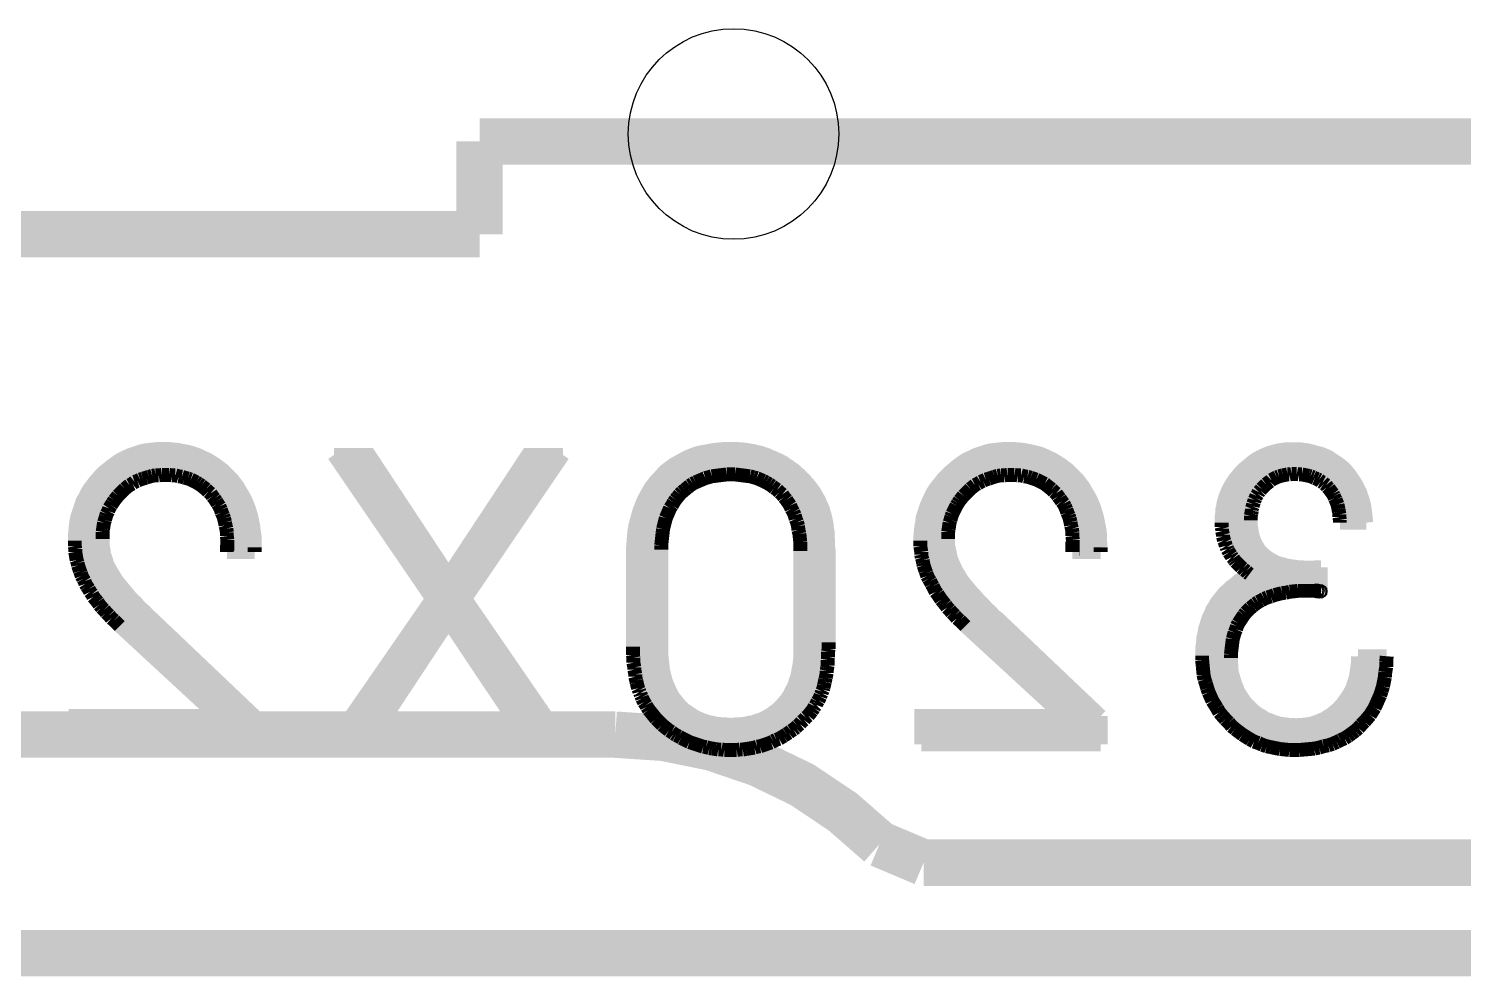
# Model space of a CAD drawing. Extents: x -0.81 to 1.58, y -0.19 to 3.
# Drawn here: x 0.8927 to 1.2022, y -0.085 to 0.1193 of the extents above; entities that cross this region are included whole.
import ezdxf

# ---------------------------------------------------------------- set-up
doc = ezdxf.new("R2010")
doc.units = 0
doc.layers.get('0').update_dxf_attribs({"linetype": 'CONTINUOUS'})
for name, color, linetype in [('MIKROMEDIAFORDSPIC33EP_V100_GM1', 12, 'CONTINUOUS'), ('MIKROMEDIAFORPIC32_V110_GBO', 3, 'CONTINUOUS'), ('MIKROMEDIAFORPIC32_V110_GBS', 5, 'CONTINUOUS'), ('MIKROMEDIAFORPIC32_V110_GKO', 9, 'CONTINUOUS'), ('MIKROMEDIAFORPIC32_V110_GTO', 11, 'CONTINUOUS')]:
    doc.layers.add(name, color=color, linetype=linetype)

# ---------------------------------------------------------------- blocks, each defined once
blk = doc.blocks.new('ROUND_177')
blk.add_circle((0, 0), 0.0015)
blk = doc.blocks.new('ROUND_211')
blk.add_circle((0, 0), 0.0227)

msp = doc.modelspace()

# ---------------------------------------------------------------- linework, layer by layer
at = {"layer": 'MIKROMEDIAFORDSPIC33EP_V100_GM1', "const_width": 0.01}
for points in [[(0.99, 0.095), (1.29, 0.095)], [(0.99, 0.075), (0.99, 0.095)], [(-0.22, 0.075), (0.99, 0.075)]]:
    msp.add_lwpolyline(points, dxfattribs=at)
at = {"layer": 'MIKROMEDIAFORPIC32_V110_GBO', "const_width": 0.003}
for points in [[(0.9027, 0.0089), (0.9027, 0.0099), (0.9028, 0.0109), (0.9029, 0.0119), (0.903, 0.0129), (0.9032, 0.0139), (0.9035, 0.0148), (0.9038, 0.0157), (0.9041, 0.0166), (0.9044, 0.0175), (0.9049, 0.0183), (0.9053, 0.0192), (0.9058, 0.02), (0.9064, 0.0208), (0.9069, 0.0215), (0.9076, 0.0223), (0.9082, 0.023), (0.9089, 0.0237), (0.9097, 0.0243), (0.9104, 0.0249), (0.9112, 0.0255), (0.9119, 0.026), (0.9127, 0.0265), (0.9135, 0.0269), (0.9144, 0.0273), (0.9152, 0.0276), (0.9161, 0.0279), (0.917, 0.0282), (0.9179, 0.0284), (0.9188, 0.0285), (0.9198, 0.0286), (0.9207, 0.0287), (0.9217, 0.0287), (0.9228, 0.0287), (0.9238, 0.0286), (0.9249, 0.0285), (0.9259, 0.0283), (0.9269, 0.0281), (0.9278, 0.0279), (0.9287, 0.0276), (0.9297, 0.0272), (0.9305, 0.0268), (0.9314, 0.0264), (0.9322, 0.0259), (0.933, 0.0254), (0.9338, 0.0248), (0.9346, 0.0242), (0.9353, 0.0235), (0.936, 0.0228), (0.9367, 0.0221), (0.9373, 0.0213), (0.9379, 0.0205), (0.9384, 0.0196), (0.9389, 0.0188), (0.9394, 0.0179), (0.9398, 0.017), (0.9402, 0.016), (0.9405, 0.015), (0.9408, 0.014), (0.941, 0.013), (0.9412, 0.012), (0.9413, 0.0109), (0.9415, 0.0098), (0.9415, 0.0086), (0.9415, 0.0075)], [(0.9164, 0.028), (0.9274, 0.028)], [(0.9586, 0.0274), (0.9798, -0.0036)], [(0.9586, 0.0274), (0.9662, 0.0274), (0.9833, 0.0015), (1.0004, 0.0274), (1.008, 0.0274)], [(0.9869, -0.0036), (1.008, 0.0274)], [(1.0231, -0.0139), (1.0231, -0.0133), (1.0231, 0.0058), (1.0231, 0.0071), (1.0232, 0.0084), (1.0233, 0.0097), (1.0234, 0.0109), (1.0236, 0.0121), (1.0239, 0.0132), (1.0242, 0.0143), (1.0245, 0.0154), (1.0249, 0.0164), (1.0253, 0.0174), (1.0258, 0.0184), (1.0263, 0.0193), (1.0268, 0.0202), (1.0274, 0.021), (1.0281, 0.0219), (1.0288, 0.0226), (1.0295, 0.0234), (1.0302, 0.0241), (1.031, 0.0247), (1.0318, 0.0253), (1.0327, 0.0258), (1.0336, 0.0263), (1.0345, 0.0268), (1.0354, 0.0272), (1.0364, 0.0276), (1.0374, 0.0279), (1.0385, 0.0281), (1.0396, 0.0283), (1.0407, 0.0285), (1.0418, 0.0286), (1.043, 0.0287), (1.0442, 0.0287), (1.0449, 0.0287), (1.0455, 0.0287), (1.0462, 0.0286), (1.0468, 0.0286), (1.0475, 0.0285), (1.0481, 0.0284), (1.0487, 0.0283), (1.0493, 0.0282), (1.0499, 0.028), (1.0506, 0.0279), (1.0511, 0.0277), (1.0517, 0.0275), (1.0523, 0.0273), (1.0529, 0.027), (1.0535, 0.0268), (1.054, 0.0265), (1.0546, 0.0263), (1.0551, 0.026), (1.0557, 0.0257), (1.0562, 0.0253), (1.0567, 0.025), (1.0572, 0.0246), (1.0577, 0.0243), (1.0582, 0.0239), (1.0586, 0.0235), (1.0591, 0.0231), (1.0595, 0.0226), (1.06, 0.0222), (1.0604, 0.0217), (1.0608, 0.0213), (1.0612, 0.0208), (1.0616, 0.0203), (1.0618, 0.0199), (1.0621, 0.0196), (1.0623, 0.0193), (1.0625, 0.0189), (1.0627, 0.0186), (1.0629, 0.0182), (1.0631, 0.0179), (1.0633, 0.0175), (1.0634, 0.0172), (1.0636, 0.0168), (1.0638, 0.0164), (1.0639, 0.0161), (1.0641, 0.0157), (1.0642, 0.0153), (1.0643, 0.0149), (1.0644, 0.0146), (1.0645, 0.0142), (1.0646, 0.0138), (1.0647, 0.0133), (1.0648, 0.0128), (1.0649, 0.0124), (1.0649, 0.0118), (1.065, 0.0113), (1.0651, 0.0108), (1.0651, 0.0102), (1.0651, 0.0096), (1.0652, 0.0089), (1.0652, 0.0083), (1.0652, 0.0076), (1.0653, 0.0069), (1.0653, 0.0062), (1.0653, 0.0055)], [(1.038, 0.028), (1.05, 0.028)], [(1.0851, 0.0089), (1.0851, 0.0099), (1.0852, 0.0109), (1.0853, 0.0119), (1.0855, 0.0129), (1.0856, 0.0139), (1.0859, 0.0148), (1.0862, 0.0157), (1.0865, 0.0166), (1.0869, 0.0175), (1.0873, 0.0183), (1.0877, 0.0192), (1.0882, 0.02), (1.0888, 0.0208), (1.0894, 0.0215), (1.09, 0.0223), (1.0907, 0.023), (1.0914, 0.0237), (1.0921, 0.0243), (1.0928, 0.0249), (1.0936, 0.0255), (1.0943, 0.026), (1.0951, 0.0265), (1.096, 0.0269), (1.0968, 0.0273), (1.0976, 0.0276), (1.0985, 0.0279), (1.0994, 0.0282), (1.1003, 0.0284), (1.1012, 0.0285), (1.1022, 0.0286), (1.1031, 0.0287), (1.1041, 0.0287), (1.1052, 0.0287), (1.1063, 0.0286), (1.1073, 0.0285), (1.1083, 0.0283), (1.1093, 0.0281), (1.1102, 0.0279), (1.1112, 0.0276), (1.1121, 0.0272), (1.1129, 0.0268), (1.1138, 0.0264), (1.1146, 0.0259), (1.1154, 0.0254), (1.1162, 0.0248), (1.117, 0.0242), (1.1177, 0.0235), (1.1184, 0.0228), (1.1191, 0.0221), (1.1197, 0.0213), (1.1203, 0.0205), (1.1208, 0.0196), (1.1213, 0.0188), (1.1218, 0.0179), (1.1222, 0.017), (1.1226, 0.016), (1.1229, 0.015), (1.1232, 0.014), (1.1234, 0.013), (1.1236, 0.012), (1.1238, 0.0109), (1.1239, 0.0098), (1.1239, 0.0086), (1.124, 0.0075)], [(1.0988, 0.028), (1.1098, 0.028)], [(1.1501, 0.0128), (1.1501, 0.0133), (1.1501, 0.014), (1.1502, 0.0148), (1.1502, 0.0155), (1.1504, 0.0163), (1.1505, 0.017), (1.1507, 0.0177), (1.1509, 0.0184), (1.1512, 0.0191), (1.1515, 0.0198), (1.1518, 0.0204), (1.1522, 0.0211), (1.1526, 0.0217), (1.153, 0.0223), (1.1535, 0.0229), (1.154, 0.0235), (1.1546, 0.0241), (1.1551, 0.0246), (1.1557, 0.0251), (1.1563, 0.0256), (1.1569, 0.0261), (1.1575, 0.0265), (1.1582, 0.0269), (1.1588, 0.0272), (1.1595, 0.0275), (1.1602, 0.0278), (1.1609, 0.028), (1.1616, 0.0282), (1.1624, 0.0284), (1.1631, 0.0285), (1.1639, 0.0286), (1.1646, 0.0286), (1.1654, 0.0286), (1.1663, 0.0286), (1.1671, 0.0286), (1.1679, 0.0285), (1.1687, 0.0284), (1.1695, 0.0282), (1.1702, 0.028), (1.171, 0.0278), (1.1717, 0.0276), (1.1724, 0.0273), (1.1731, 0.027), (1.1737, 0.0266), (1.1743, 0.0262), (1.1749, 0.0258), (1.1755, 0.0254), (1.1761, 0.0249), (1.1767, 0.0244), (1.1772, 0.0238), (1.1777, 0.0232), (1.1781, 0.0226), (1.1785, 0.022), (1.1789, 0.0214), (1.1793, 0.0207), (1.1796, 0.02), (1.18, 0.0193), (1.1802, 0.0186), (1.1805, 0.0178), (1.1807, 0.0171), (1.1809, 0.0162), (1.181, 0.0154), (1.1811, 0.0146), (1.1812, 0.0137), (1.1813, 0.0128)], [(1.1609, 0.028), (1.1704, 0.028)], [(0.9105, 0.025), (0.9335, 0.025)], [(0.9603, 0.025), (0.9678, 0.025)], [(0.9988, 0.025), (1.0064, 0.025)], [(1.0314, 0.025), (1.0567, 0.025)], [(1.0929, 0.025), (1.116, 0.025)], [(1.1555, 0.025), (1.176, 0.025)], [(1.1647, 0.0232), (1.1652, 0.0233)], [(1.1652, 0.0233), (1.1657, 0.0233)], [(1.1657, 0.0233), (1.1663, 0.0233)], [(1.1663, 0.0233), (1.1668, 0.0232)], [(0.9073, 0.022), (0.9166, 0.022)], [(0.9135, 0.0201), (0.914, 0.0205)], [(0.914, 0.0205), (0.9145, 0.0209)], [(0.9145, 0.0209), (0.9151, 0.0212)], [(0.9151, 0.0212), (0.9156, 0.0216)], [(0.9156, 0.0216), (0.9162, 0.0218)], [(0.9162, 0.0218), (0.9168, 0.0221)], [(0.9168, 0.0221), (0.9174, 0.0223)], [(0.9174, 0.0223), (0.9181, 0.0225)], [(0.9181, 0.0225), (0.9187, 0.0227)], [(0.9187, 0.0227), (0.9194, 0.0229)], [(0.9194, 0.0229), (0.9201, 0.023)], [(0.9201, 0.023), (0.9208, 0.023)], [(0.9208, 0.023), (0.9215, 0.0231)], [(0.9215, 0.0231), (0.9222, 0.0231)], [(0.9222, 0.0231), (0.923, 0.0231)], [(0.923, 0.0231), (0.9237, 0.023)], [(0.9237, 0.023), (0.9244, 0.023)], [(0.9244, 0.023), (0.9251, 0.0228)], [(0.9251, 0.0228), (0.9258, 0.0227)], [(0.9258, 0.0227), (0.9264, 0.0225)], [(0.9264, 0.0225), (0.9271, 0.0223)], [(0.9271, 0.0223), (0.9277, 0.0221)], [(0.9277, 0.0221), (0.9283, 0.0218)], [(0.9279, 0.022), (0.9367, 0.022)], [(0.9283, 0.0218), (0.9289, 0.0215)], [(0.9289, 0.0215), (0.9294, 0.0212)], [(0.9294, 0.0212), (0.93, 0.0208)], [(0.93, 0.0208), (0.9305, 0.0204)], [(0.9305, 0.0204), (0.931, 0.02)], [(0.9623, 0.022), (0.9698, 0.022)], [(0.9968, 0.022), (1.0043, 0.022)], [(1.0282, 0.022), (1.0377, 0.022)], [(1.0343, 0.0199), (1.0348, 0.0203)], [(1.0348, 0.0203), (1.0354, 0.0208)], [(1.0354, 0.0208), (1.036, 0.0212)], [(1.036, 0.0212), (1.0366, 0.0215)], [(1.0366, 0.0215), (1.0373, 0.0218)], [(1.0373, 0.0218), (1.038, 0.0221)], [(1.038, 0.0221), (1.0387, 0.0224)], [(1.0387, 0.0224), (1.0394, 0.0226)], [(1.0394, 0.0226), (1.0401, 0.0228)], [(1.0401, 0.0228), (1.0409, 0.0229)], [(1.0409, 0.0229), (1.0417, 0.023)], [(1.0417, 0.023), (1.0425, 0.0231)], [(1.0425, 0.0231), (1.0433, 0.0232)], [(1.0433, 0.0232), (1.0442, 0.0232)], [(1.0442, 0.0232), (1.0451, 0.0232)], [(1.0451, 0.0232), (1.0459, 0.0231)], [(1.0459, 0.0231), (1.0467, 0.023)], [(1.0467, 0.023), (1.0475, 0.0229)], [(1.0475, 0.0229), (1.0483, 0.0228)], [(1.0483, 0.0228), (1.0491, 0.0226)], [(1.0491, 0.0226), (1.0498, 0.0224)], [(1.0498, 0.0224), (1.0505, 0.0221)], [(1.0505, 0.0221), (1.0512, 0.0218)], [(1.0507, 0.022), (1.0601, 0.022)], [(1.0512, 0.0218), (1.0518, 0.0215)], [(1.0518, 0.0215), (1.0525, 0.0211)], [(1.0525, 0.0211), (1.0531, 0.0207)], [(1.0531, 0.0207), (1.0536, 0.0203)], [(1.0536, 0.0203), (1.0542, 0.0199)], [(1.0897, 0.022), (1.099, 0.022)], [(1.0959, 0.0201), (1.0964, 0.0205)], [(1.0964, 0.0205), (1.0969, 0.0209)], [(1.0969, 0.0209), (1.0975, 0.0212)], [(1.0975, 0.0212), (1.0981, 0.0216)], [(1.0981, 0.0216), (1.0986, 0.0218)], [(1.0986, 0.0218), (1.0992, 0.0221)], [(1.0992, 0.0221), (1.0999, 0.0223)], [(1.0999, 0.0223), (1.1005, 0.0225)], [(1.1005, 0.0225), (1.1011, 0.0227)], [(1.1011, 0.0227), (1.1018, 0.0229)], [(1.1018, 0.0229), (1.1025, 0.023)], [(1.1025, 0.023), (1.1032, 0.023)], [(1.1032, 0.023), (1.1039, 0.0231)], [(1.1039, 0.0231), (1.1046, 0.0231)], [(1.1046, 0.0231), (1.1054, 0.0231)], [(1.1054, 0.0231), (1.1061, 0.023)], [(1.1061, 0.023), (1.1068, 0.023)], [(1.1068, 0.023), (1.1075, 0.0228)], [(1.1075, 0.0228), (1.1082, 0.0227)], [(1.1082, 0.0227), (1.1089, 0.0225)], [(1.1089, 0.0225), (1.1095, 0.0223)], [(1.1095, 0.0223), (1.1101, 0.0221)], [(1.1101, 0.0221), (1.1107, 0.0218)], [(1.1103, 0.022), (1.1191, 0.022)], [(1.1107, 0.0218), (1.1113, 0.0215)], [(1.1113, 0.0215), (1.1119, 0.0212)], [(1.1119, 0.0212), (1.1124, 0.0208)], [(1.1124, 0.0208), (1.1129, 0.0204)], [(1.1129, 0.0204), (1.1134, 0.02)], [(1.1528, 0.022), (1.1609, 0.022)], [(1.1587, 0.0201), (1.1591, 0.0205)], [(1.1591, 0.0205), (1.1594, 0.0208)], [(1.1594, 0.0208), (1.1597, 0.0211)], [(1.1597, 0.0211), (1.1601, 0.0214)], [(1.1601, 0.0214), (1.1605, 0.0217)], [(1.1605, 0.0217), (1.1608, 0.022)], [(1.1608, 0.022), (1.1612, 0.0222)], [(1.1612, 0.0222), (1.1616, 0.0224)], [(1.1616, 0.0224), (1.162, 0.0226)], [(1.162, 0.0226), (1.1625, 0.0228)], [(1.1625, 0.0228), (1.1629, 0.0229)], [(1.1629, 0.0229), (1.1633, 0.023)], [(1.1633, 0.023), (1.1638, 0.0231)], [(1.1638, 0.0231), (1.1643, 0.0232)], [(1.1643, 0.0232), (1.1647, 0.0232)], [(1.1668, 0.0232), (1.1674, 0.0232)], [(1.1674, 0.0232), (1.1679, 0.0231)], [(1.1679, 0.0231), (1.1684, 0.023)], [(1.1684, 0.023), (1.1689, 0.0229)], [(1.1689, 0.0229), (1.1693, 0.0228)], [(1.1693, 0.0228), (1.1698, 0.0226)], [(1.1698, 0.0226), (1.1702, 0.0224)], [(1.1702, 0.0224), (1.1707, 0.0222)], [(1.1707, 0.0222), (1.1711, 0.022)], [(1.171, 0.022), (1.1786, 0.022)], [(1.1711, 0.022), (1.1715, 0.0217)], [(1.1715, 0.0217), (1.1719, 0.0215)], [(1.1719, 0.0215), (1.1722, 0.0212)], [(1.1722, 0.0212), (1.1726, 0.0209)], [(1.1726, 0.0209), (1.1729, 0.0205)], [(1.1729, 0.0205), (1.1732, 0.0202)], [(1.1732, 0.0202), (1.1735, 0.0198)], [(0.9052, 0.019), (0.9123, 0.019)], [(0.9108, 0.017), (0.9112, 0.0176)], [(0.9112, 0.0176), (0.9116, 0.0181)], [(0.9116, 0.0181), (0.912, 0.0186)], [(0.912, 0.0186), (0.9125, 0.0191)], [(0.9125, 0.0191), (0.913, 0.0196)], [(0.913, 0.0196), (0.9135, 0.0201)], [(0.931, 0.02), (0.9315, 0.0195)], [(0.9315, 0.0195), (0.932, 0.0191)], [(0.932, 0.0191), (0.9324, 0.0185)], [(0.932, 0.019), (0.9388, 0.019)], [(0.9324, 0.0185), (0.9328, 0.018)], [(0.9328, 0.018), (0.9332, 0.0174)], [(0.9332, 0.0174), (0.9335, 0.0169)], [(0.9644, 0.019), (0.9717, 0.019)], [(0.9948, 0.019), (1.0023, 0.019)], [(1.0261, 0.019), (1.0333, 0.019)], [(1.0315, 0.0165), (1.0319, 0.0172)], [(1.0319, 0.0172), (1.0323, 0.0178)], [(1.0323, 0.0178), (1.0327, 0.0183)], [(1.0327, 0.0183), (1.0332, 0.0189)], [(1.0332, 0.0189), (1.0337, 0.0194)], [(1.0337, 0.0194), (1.0343, 0.0199)], [(1.0542, 0.0199), (1.0547, 0.0194)], [(1.0547, 0.0194), (1.0553, 0.0189)], [(1.0551, 0.019), (1.0625, 0.019)], [(1.0553, 0.0189), (1.0557, 0.0183)], [(1.0557, 0.0183), (1.0562, 0.0177)], [(1.0562, 0.0177), (1.0566, 0.0171)], [(1.0566, 0.0171), (1.057, 0.0165)], [(1.0876, 0.019), (1.0948, 0.019)], [(1.0932, 0.017), (1.0936, 0.0176)], [(1.0936, 0.0176), (1.094, 0.0181)], [(1.094, 0.0181), (1.0944, 0.0186)], [(1.0944, 0.0186), (1.0949, 0.0191)], [(1.0949, 0.0191), (1.0954, 0.0196)], [(1.0954, 0.0196), (1.0959, 0.0201)], [(1.1134, 0.02), (1.1139, 0.0195)], [(1.1139, 0.0195), (1.1144, 0.0191)], [(1.1144, 0.0191), (1.1148, 0.0185)], [(1.1144, 0.019), (1.1212, 0.019)], [(1.1148, 0.0185), (1.1152, 0.018)], [(1.1152, 0.018), (1.1156, 0.0174)], [(1.1156, 0.0174), (1.116, 0.0169)], [(1.1512, 0.019), (1.1579, 0.019)], [(1.1569, 0.0168), (1.1571, 0.0173)], [(1.1571, 0.0173), (1.1572, 0.0177)], [(1.1572, 0.0177), (1.1574, 0.0181)], [(1.1574, 0.0181), (1.1576, 0.0186)], [(1.1576, 0.0186), (1.1579, 0.019)], [(1.1579, 0.019), (1.1581, 0.0194)], [(1.1581, 0.0194), (1.1584, 0.0197)], [(1.1584, 0.0197), (1.1587, 0.0201)], [(1.1735, 0.0198), (1.1738, 0.0194)], [(1.1738, 0.0194), (1.1741, 0.019)], [(1.1741, 0.019), (1.1743, 0.0186)], [(1.1741, 0.019), (1.1801, 0.019)], [(1.1743, 0.0186), (1.1745, 0.0181)], [(1.1745, 0.0181), (1.1747, 0.0177)], [(1.1747, 0.0177), (1.1749, 0.0172)], [(1.1749, 0.0172), (1.1751, 0.0167)], [(0.9039, 0.016), (0.9102, 0.016)], [(0.9092, 0.0134), (0.9094, 0.0141)], [(0.9094, 0.0141), (0.9096, 0.0147)], [(0.9096, 0.0147), (0.9099, 0.0153)], [(0.9099, 0.0153), (0.9101, 0.0159)], [(0.9101, 0.0159), (0.9105, 0.0165)], [(0.9105, 0.0165), (0.9108, 0.017)], [(0.9335, 0.0169), (0.9339, 0.0163)], [(0.9339, 0.0163), (0.9342, 0.0156)], [(0.934, 0.016), (0.9402, 0.016)], [(0.9342, 0.0156), (0.9344, 0.015)], [(0.9344, 0.015), (0.9347, 0.0143)], [(0.9347, 0.0143), (0.9349, 0.0137)], [(0.9664, 0.016), (0.9737, 0.016)], [(0.9928, 0.016), (1.0002, 0.016)], [(1.0247, 0.016), (1.0312, 0.016)], [(1.0302, 0.0138), (1.0305, 0.0145)], [(1.0305, 0.0145), (1.0308, 0.0152)], [(1.0308, 0.0152), (1.0311, 0.0159)], [(1.0311, 0.0159), (1.0315, 0.0165)], [(1.057, 0.0165), (1.0573, 0.0158)], [(1.0572, 0.016), (1.0639, 0.016)], [(1.0573, 0.0158), (1.0577, 0.0151)], [(1.0577, 0.0151), (1.058, 0.0144)], [(1.058, 0.0144), (1.0582, 0.0136)], [(1.0863, 0.016), (1.0926, 0.016)], [(1.0916, 0.0134), (1.0918, 0.0141)], [(1.0918, 0.0141), (1.092, 0.0147)], [(1.092, 0.0147), (1.0923, 0.0153)], [(1.0923, 0.0153), (1.0926, 0.0159)], [(1.0926, 0.0159), (1.0929, 0.0165)], [(1.0929, 0.0165), (1.0932, 0.017)], [(1.116, 0.0169), (1.1163, 0.0163)], [(1.1163, 0.0163), (1.1166, 0.0156)], [(1.1164, 0.016), (1.1226, 0.016)], [(1.1166, 0.0156), (1.1168, 0.015)], [(1.1168, 0.015), (1.1171, 0.0143)], [(1.1171, 0.0143), (1.1173, 0.0137)], [(1.1503, 0.016), (1.1567, 0.016)], [(1.1564, 0.0143), (1.1565, 0.0148)], [(1.1564, 0.0138), (1.1564, 0.0143)], [(1.1565, 0.0148), (1.1566, 0.0154)], [(1.1566, 0.0158), (1.1568, 0.0163)], [(1.1566, 0.0154), (1.1566, 0.0158)], [(1.1568, 0.0163), (1.1569, 0.0168)], [(1.1751, 0.0167), (1.1752, 0.0162)], [(1.1752, 0.0162), (1.1753, 0.0157)], [(1.1752, 0.016), (1.1809, 0.016)], [(1.1753, 0.0157), (1.1754, 0.0151)], [(1.1754, 0.0151), (1.1755, 0.0146)], [(1.1755, 0.0146), (1.1755, 0.014)], [(1.1755, 0.014), (1.1756, 0.0134)], [(0.9031, 0.013), (0.9091, 0.013)], [(0.9087, 0.0108), (0.9088, 0.0114)], [(0.9088, 0.0114), (0.9089, 0.0121)], [(0.9089, 0.0121), (0.909, 0.0128)], [(0.909, 0.0128), (0.9092, 0.0134)], [(0.9349, 0.0137), (0.9351, 0.0129)], [(0.9351, 0.013), (0.941, 0.013)], [(0.9351, 0.0129), (0.9352, 0.0122)], [(0.9352, 0.0122), (0.9354, 0.0115)], [(0.9354, 0.0115), (0.9355, 0.0107)], [(0.9685, 0.013), (0.9757, 0.013)], [(0.9909, 0.013), (0.9982, 0.013)], [(1.0238, 0.013), (1.03, 0.013)], [(1.0295, 0.0106), (1.0296, 0.0114)], [(1.0296, 0.0114), (1.0298, 0.0122)], [(1.0298, 0.0122), (1.03, 0.013)], [(1.03, 0.013), (1.0302, 0.0138)], [(1.0582, 0.0136), (1.0585, 0.0129)], [(1.0584, 0.013), (1.0648, 0.013)], [(1.0585, 0.0129), (1.0587, 0.0121)], [(1.0587, 0.0121), (1.0588, 0.0112)], [(1.0588, 0.0112), (1.059, 0.0104)], [(1.0855, 0.013), (1.0915, 0.013)], [(1.0911, 0.0108), (1.0912, 0.0114)], [(1.0912, 0.0114), (1.0913, 0.0121)], [(1.0913, 0.0121), (1.0914, 0.0128)], [(1.0914, 0.0128), (1.0916, 0.0134)], [(1.1173, 0.0137), (1.1175, 0.0129)], [(1.1175, 0.013), (1.1234, 0.013)], [(1.1175, 0.0129), (1.1176, 0.0122)], [(1.1176, 0.0122), (1.1178, 0.0115)], [(1.1178, 0.0115), (1.1179, 0.0107)], [(1.1501, 0.013), (1.1564, 0.013)], [(1.1501, 0.0128), (1.1501, 0.0123)], [(1.1501, 0.0123), (1.1501, 0.0119)], [(1.1501, 0.0119), (1.1502, 0.0115)], [(1.1502, 0.0115), (1.1502, 0.011)], [(1.1502, 0.011), (1.1503, 0.0106)], [(1.1564, 0.0133), (1.1564, 0.0138)], [(1.1564, 0.0133), (1.1564, 0.0126), (1.1564, 0.012), (1.1565, 0.0115), (1.1566, 0.0109), (1.1567, 0.0104), (1.1568, 0.0098), (1.157, 0.0093), (1.1572, 0.0088), (1.1574, 0.0084), (1.1576, 0.0079), (1.1579, 0.0075), (1.1581, 0.0071), (1.1584, 0.0067), (1.1588, 0.0063), (1.1591, 0.006), (1.1595, 0.0057), (1.1599, 0.0054), (1.1603, 0.0051), (1.1608, 0.0048), (1.1612, 0.0046), (1.1617, 0.0043), (1.1623, 0.0041), (1.1628, 0.0039), (1.1634, 0.0038), (1.164, 0.0036), (1.1646, 0.0035), (1.1652, 0.0034), (1.1659, 0.0033), (1.1666, 0.0032), (1.1673, 0.0032), (1.168, 0.0031), (1.1688, 0.0031), (1.1689, 0.0031), (1.169, 0.0031), (1.1691, 0.0031), (1.1693, 0.0031), (1.1694, 0.0031), (1.1695, 0.0031), (1.1696, 0.0031), (1.1697, 0.0031), (1.1698, 0.0031), (1.1699, 0.0031), (1.17, 0.0031), (1.1701, 0.0031), (1.1702, 0.0031), (1.1703, 0.0031), (1.1704, 0.0031), (1.1705, 0.0031), (1.1706, 0.0031), (1.1707, 0.0032), (1.1708, 0.0032), (1.1709, 0.0032), (1.171, 0.0032), (1.1711, 0.0032), (1.1712, 0.0032), (1.1713, 0.0032), (1.1714, 0.0032), (1.1715, 0.0032)], [(1.1756, 0.0134), (1.1756, 0.0128)], [(1.1756, 0.013), (1.1813, 0.013)], [(1.1756, 0.0128), (1.1813, 0.0128)], [(0.9027, 0.01), (0.9087, 0.01)], [(0.9027, 0.0089), (0.9027, 0.0083)], [(0.9027, 0.0083), (0.9027, 0.0077)], [(0.9087, 0.01), (0.9087, 0.0108)], [(0.9087, 0.0093), (0.9087, 0.01)], [(0.9087, 0.0093), (0.9087, 0.0088), (0.9087, 0.0084), (0.9087, 0.0079), (0.9088, 0.0074), (0.9089, 0.0069), (0.9089, 0.0065), (0.909, 0.006), (0.9092, 0.0055), (0.9093, 0.0051), (0.9095, 0.0046), (0.9096, 0.0041), (0.9098, 0.0037), (0.91, 0.0032), (0.9103, 0.0028), (0.9105, 0.0023), (0.9108, 0.0019), (0.9111, 0.0014), (0.9114, 0.0009), (0.9117, 0.0004), (0.9121, -0.0001), (0.9125, -0.0006), (0.913, -0.0012), (0.9135, -0.0018), (0.914, -0.0024), (0.9145, -0.003), (0.9151, -0.0037), (0.9158, -0.0043), (0.9164, -0.005), (0.9171, -0.0057), (0.9179, -0.0064), (0.9186, -0.0072), (0.9194, -0.0079), (0.9415, -0.0289)], [(0.9355, 0.0107), (0.9355, 0.0099)], [(0.9355, 0.01), (0.9414, 0.01)], [(0.9355, 0.0099), (0.9356, 0.0091)], [(0.9355, 0.0065), (0.9355, 0.0066), (0.9355, 0.0067), (0.9355, 0.0068), (0.9355, 0.0069), (0.9355, 0.007), (0.9355, 0.0071), (0.9355, 0.0072), (0.9355, 0.0073), (0.9356, 0.0074), (0.9356, 0.0075), (0.9356, 0.0076), (0.9356, 0.0077), (0.9356, 0.0078), (0.9356, 0.0079), (0.9356, 0.008), (0.9356, 0.0081), (0.9356, 0.0082), (0.9356, 0.0083)], [(0.9356, 0.0091), (0.9356, 0.0083)], [(0.9705, 0.01), (0.9777, 0.01)], [(0.9889, 0.01), (0.9961, 0.01)], [(1.0233, 0.01), (1.0294, 0.01)], [(1.0292, 0.0079), (1.0293, 0.0088)], [(1.0292, 0.007), (1.0292, 0.0079)], [(1.0293, 0.0088), (1.0294, 0.0097)], [(1.0294, 0.0097), (1.0295, 0.0106)], [(1.059, 0.0104), (1.0591, 0.0095)], [(1.059, 0.01), (1.0651, 0.01)], [(1.0591, 0.0095), (1.0592, 0.0086)], [(1.0592, 0.0086), (1.0592, 0.0077)], [(1.0851, 0.01), (1.0911, 0.01)], [(1.0851, 0.0089), (1.0851, 0.0083)], [(1.0851, 0.0083), (1.0851, 0.0077)], [(1.0911, 0.01), (1.0911, 0.0108)], [(1.0911, 0.0093), (1.0911, 0.01)], [(1.0911, 0.0093), (1.0911, 0.0088), (1.0911, 0.0084), (1.0911, 0.0079), (1.0912, 0.0074), (1.0913, 0.0069), (1.0914, 0.0065), (1.0915, 0.006), (1.0916, 0.0055), (1.0917, 0.0051), (1.0919, 0.0046), (1.0921, 0.0041), (1.0923, 0.0037), (1.0925, 0.0032), (1.0927, 0.0028), (1.0929, 0.0023), (1.0932, 0.0019), (1.0935, 0.0014), (1.0938, 0.0009), (1.0941, 0.0004), (1.0945, -0.0001), (1.0949, -0.0006), (1.0954, -0.0012), (1.0959, -0.0018), (1.0964, -0.0024), (1.097, -0.003), (1.0976, -0.0037), (1.0982, -0.0043), (1.0989, -0.005), (1.0995, -0.0057), (1.1003, -0.0064), (1.101, -0.0072), (1.1019, -0.0079), (1.124, -0.0289)], [(1.1179, 0.0107), (1.1179, 0.0099)], [(1.1179, 0.01), (1.1238, 0.01)], [(1.1179, 0.0099), (1.118, 0.0091)], [(1.1179, 0.0065), (1.1179, 0.0066), (1.1179, 0.0067), (1.1179, 0.0068), (1.1179, 0.0069), (1.1179, 0.007), (1.1179, 0.0071), (1.1179, 0.0072), (1.118, 0.0072), (1.118, 0.0073), (1.118, 0.0074), (1.118, 0.0075), (1.118, 0.0076), (1.118, 0.0077), (1.118, 0.0078), (1.118, 0.0079), (1.118, 0.008), (1.118, 0.0081), (1.118, 0.0082), (1.118, 0.0083)], [(1.118, 0.0091), (1.118, 0.0083)], [(1.1503, 0.0106), (1.1504, 0.0102)], [(1.1504, 0.0102), (1.1504, 0.0098)], [(1.1504, 0.01), (1.1568, 0.01)], [(1.1504, 0.0098), (1.1505, 0.0094)], [(1.1505, 0.0094), (1.1506, 0.009)], [(1.1506, 0.009), (1.1508, 0.0086)], [(1.1508, 0.0086), (1.1509, 0.0082)], [(1.1509, 0.0082), (1.151, 0.0078)], [(1.151, 0.0078), (1.1512, 0.0075)], [(0.9027, 0.0077), (0.9028, 0.0071)], [(0.9028, 0.0071), (0.9028, 0.0065)], [(0.9028, 0.007), (0.9088, 0.007)], [(0.9028, 0.0065), (0.9029, 0.0059)], [(0.9029, 0.0059), (0.903, 0.0053)], [(0.903, 0.0053), (0.9031, 0.0047)], [(0.9031, 0.0047), (0.9033, 0.0041)], [(0.9355, 0.007), (0.9415, 0.007)], [(0.9355, 0.0065), (0.9415, 0.0065)], [(0.9415, 0.0065), (0.9415, 0.0075)], [(0.9726, 0.007), (0.9796, 0.007)], [(0.9869, 0.007), (0.9941, 0.007)], [(1.0231, 0.007), (1.0292, 0.007)], [(1.0292, -0.0145), (1.0292, 0.007)], [(1.0592, 0.0077), (1.0592, 0.0067)], [(1.0592, 0.007), (1.0653, 0.007)], [(1.0592, -0.0144), (1.0592, 0.0067)], [(1.0653, -0.013), (1.0653, 0.0055)], [(1.0851, 0.0077), (1.0852, 0.0071)], [(1.0852, 0.0071), (1.0853, 0.0065)], [(1.0852, 0.007), (1.0912, 0.007)], [(1.0853, 0.0065), (1.0853, 0.0059)], [(1.0853, 0.0059), (1.0854, 0.0053)], [(1.0854, 0.0053), (1.0856, 0.0047)], [(1.0856, 0.0047), (1.0857, 0.0041)], [(1.1179, 0.007), (1.124, 0.007)], [(1.1179, 0.0065), (1.124, 0.0065)], [(1.124, 0.0065), (1.124, 0.0075)], [(1.1512, 0.0075), (1.1513, 0.0071)], [(1.1513, 0.0071), (1.1515, 0.0068)], [(1.1514, 0.007), (1.1582, 0.007)], [(1.1515, 0.0068), (1.1517, 0.0064)], [(1.1517, 0.0064), (1.1519, 0.0061)], [(1.1519, 0.0061), (1.1521, 0.0058)], [(1.1521, 0.0058), (1.1523, 0.0054)], [(1.1523, 0.0054), (1.1526, 0.0051)], [(1.1526, 0.0051), (1.1528, 0.0048)], [(1.1528, 0.0048), (1.1531, 0.0044)], [(0.9033, 0.0041), (0.9034, 0.0036)], [(0.9033, 0.004), (0.9097, 0.004)], [(0.9034, 0.0036), (0.9036, 0.003)], [(0.9036, 0.003), (0.9038, 0.0024)], [(0.9038, 0.0024), (0.904, 0.0019)], [(0.904, 0.0019), (0.9042, 0.0013)], [(0.9746, 0.004), (0.9816, 0.004)], [(0.9849, 0.004), (0.992, 0.004)], [(1.0231, 0.004), (1.0292, 0.004)], [(1.0592, 0.004), (1.0653, 0.004)], [(1.0857, 0.0041), (1.0858, 0.0036)], [(1.0857, 0.004), (1.0921, 0.004)], [(1.0858, 0.0036), (1.086, 0.003)], [(1.086, 0.003), (1.0862, 0.0024)], [(1.0862, 0.0024), (1.0864, 0.0019)], [(1.0864, 0.0019), (1.0866, 0.0013)], [(1.1459, -0.0159), (1.1459, -0.0151), (1.1459, -0.0144), (1.146, -0.0136), (1.1461, -0.0129), (1.1461, -0.0122), (1.1463, -0.0115), (1.1464, -0.0109), (1.1465, -0.0102), (1.1467, -0.0096), (1.1469, -0.0089), (1.1471, -0.0083), (1.1473, -0.0077), (1.1476, -0.0071), (1.1479, -0.0065), (1.1481, -0.0059), (1.1485, -0.0054), (1.1488, -0.0048), (1.1491, -0.0043), (1.1495, -0.0038), (1.1499, -0.0033), (1.1503, -0.0028), (1.1507, -0.0023), (1.1512, -0.0019), (1.1517, -0.0014), (1.1521, -0.001), (1.1527, -0.0006), (1.1532, -0.0002), (1.1537, 0.0003), (1.1543, 0.0006), (1.1549, 0.001), (1.1555, 0.0014), (1.1561, 0.0017)], [(1.1531, 0.0044), (1.1534, 0.0041)], [(1.1534, 0.0041), (1.1537, 0.0038)], [(1.1535, 0.004), (1.1626, 0.004)], [(1.1537, 0.0038), (1.154, 0.0035)], [(1.154, 0.0035), (1.1543, 0.0032)], [(1.1543, 0.0032), (1.1547, 0.0029)], [(1.1547, 0.0029), (1.155, 0.0026)], [(1.155, 0.0026), (1.1554, 0.0023)], [(1.1554, 0.0023), (1.1557, 0.002)], [(1.1557, 0.002), (1.1561, 0.0017)], [(1.1715, -0.002), (1.1715, 0.0032)], [(0.9042, 0.0013), (0.9045, 0.0007)], [(0.9044, 0.001), (0.9113, 0.001)], [(0.9045, 0.0007), (0.9048, 0.0002)], [(0.9048, 0.0002), (0.905, -0.0004)], [(0.905, -0.0004), (0.9053, -0.0009)], [(0.9053, -0.0009), (0.9057, -0.0015)], [(0.9057, -0.0015), (0.906, -0.0021)], [(0.9766, 0.001), (0.99, 0.001)], [(1.0231, 0.001), (1.0292, 0.001)], [(1.0592, 0.001), (1.0653, 0.001)], [(1.0866, 0.0013), (1.0869, 0.0007)], [(1.0868, 0.001), (1.0937, 0.001)], [(1.0869, 0.0007), (1.0872, 0.0002)], [(1.0872, 0.0002), (1.0875, -0.0004)], [(1.0875, -0.0004), (1.0878, -0.0009)], [(1.0878, -0.0009), (1.0881, -0.0015)], [(1.0881, -0.0015), (1.0884, -0.0021)], [(1.1549, 0.001), (1.1715, 0.001)], [(0.906, -0.002), (0.9136, -0.002)], [(0.906, -0.0021), (0.9064, -0.0026)], [(0.9064, -0.0026), (0.9067, -0.0032)], [(0.9067, -0.0032), (0.9072, -0.0038)], [(0.9072, -0.0038), (0.9076, -0.0043)], [(0.9076, -0.0043), (0.908, -0.0049)], [(0.9581, -0.035), (0.9798, -0.0036)], [(0.9787, -0.002), (0.9879, -0.002)], [(0.9869, -0.0036), (1.0085, -0.035)], [(1.0231, -0.002), (1.0292, -0.002)], [(1.0592, -0.002), (1.0653, -0.002)], [(1.0884, -0.002), (1.0961, -0.002)], [(1.0884, -0.0021), (1.0888, -0.0026)], [(1.0888, -0.0026), (1.0892, -0.0032)], [(1.0892, -0.0032), (1.0896, -0.0038)], [(1.0896, -0.0038), (1.09, -0.0043)], [(1.09, -0.0043), (1.0905, -0.0049)], [(1.1511, -0.002), (1.166, -0.002)], [(1.1574, -0.0047), (1.158, -0.0043)], [(1.158, -0.0043), (1.1586, -0.004)], [(1.1586, -0.004), (1.1593, -0.0036)], [(1.1593, -0.0036), (1.16, -0.0033)], [(1.16, -0.0033), (1.1607, -0.0031)], [(1.1607, -0.0031), (1.1615, -0.0028)], [(1.1615, -0.0028), (1.1623, -0.0026)], [(1.1623, -0.0026), (1.1631, -0.0024)], [(1.1631, -0.0024), (1.1639, -0.0023)], [(1.1639, -0.0023), (1.1648, -0.0021)], [(1.1648, -0.0021), (1.1657, -0.002)], [(1.1657, -0.002), (1.1666, -0.0019)], [(1.1666, -0.0019), (1.1676, -0.0019)], [(1.1676, -0.0019), (1.1686, -0.0019)], [(1.1686, -0.0019), (1.1687, -0.0019)], [(1.1687, -0.0019), (1.1689, -0.0019)], [(1.1689, -0.0019), (1.169, -0.0019)], [(1.169, -0.0019), (1.1691, -0.0019)], [(1.1691, -0.0019), (1.1693, -0.0019)], [(1.1693, -0.0019), (1.1694, -0.0019)], [(1.1694, -0.0019), (1.1695, -0.0019)], [(1.1695, -0.0019), (1.1696, -0.0019)], [(1.1696, -0.0019), (1.1697, -0.0019)], [(1.1697, -0.0019), (1.1698, -0.0019)], [(1.1698, -0.0019), (1.1699, -0.0019)], [(1.1699, -0.0019), (1.17, -0.0019)], [(1.17, -0.0019), (1.1701, -0.0019)], [(1.1701, -0.0019), (1.1702, -0.0019)], [(1.1702, -0.0019), (1.1703, -0.0019)], [(1.1703, -0.0019), (1.1704, -0.0019)], [(1.1704, -0.0019), (1.1705, -0.0019)], [(1.1705, -0.0019), (1.1706, -0.0019)], [(1.1706, -0.0019), (1.1707, -0.0019)], [(1.1707, -0.0019), (1.1708, -0.0019)], [(1.1708, -0.0019), (1.1709, -0.0019)], [(1.1709, -0.0019), (1.171, -0.0019)], [(1.171, -0.0019), (1.171, -0.002)], [(1.171, -0.002), (1.1711, -0.002)], [(1.1711, -0.002), (1.1712, -0.002)], [(1.1712, -0.002), (1.1713, -0.002)], [(1.1713, -0.002), (1.1714, -0.002)], [(1.1714, -0.002), (1.1715, -0.002)], [(0.908, -0.0049), (0.9085, -0.0055)], [(0.9081, -0.005), (0.9164, -0.005)], [(0.9085, -0.0055), (0.909, -0.006)], [(0.909, -0.006), (0.9095, -0.0066)], [(0.9095, -0.0066), (0.9101, -0.0072)], [(0.9101, -0.0072), (0.9106, -0.0078)], [(0.9788, -0.005), (0.9879, -0.005)], [(1.0231, -0.005), (1.0292, -0.005)], [(1.0592, -0.005), (1.0653, -0.005)], [(1.0905, -0.0049), (1.0909, -0.0055)], [(1.0905, -0.005), (1.0988, -0.005)], [(1.0909, -0.0055), (1.0914, -0.006)], [(1.0914, -0.006), (1.0919, -0.0066)], [(1.0919, -0.0066), (1.0925, -0.0072)], [(1.0925, -0.0072), (1.093, -0.0078)], [(1.1487, -0.005), (1.157, -0.005)], [(1.1545, -0.0077), (1.1549, -0.0071)], [(1.1549, -0.0071), (1.1553, -0.0066)], [(1.1553, -0.0066), (1.1558, -0.0061)], [(1.1558, -0.0061), (1.1563, -0.0056)], [(1.1563, -0.0056), (1.1568, -0.0052)], [(1.1568, -0.0052), (1.1574, -0.0047)], [(0.9106, -0.0078), (0.9112, -0.0083)], [(0.9108, -0.008), (0.9195, -0.008)], [(0.9112, -0.0083), (0.9118, -0.0089)], [(0.9118, -0.0089), (0.9124, -0.0095)], [(0.9124, -0.0095), (0.9334, -0.0289)], [(0.9658, -0.035), (0.9833, -0.0085)], [(0.9767, -0.008), (0.9899, -0.008)], [(0.9833, -0.0085), (1.001, -0.035)], [(1.0231, -0.008), (1.0292, -0.008)], [(1.0592, -0.008), (1.0653, -0.008)], [(1.093, -0.0078), (1.0936, -0.0083)], [(1.0932, -0.008), (1.1019, -0.008)], [(1.0936, -0.0083), (1.0942, -0.0089)], [(1.0942, -0.0089), (1.0948, -0.0095)], [(1.0948, -0.0095), (1.1159, -0.0289)], [(1.1472, -0.008), (1.1542, -0.008)], [(1.1529, -0.0109), (1.1532, -0.0102)], [(1.1532, -0.0102), (1.1534, -0.0095)], [(1.1534, -0.0095), (1.1537, -0.0089)], [(1.1537, -0.0089), (1.1541, -0.0083)], [(1.1541, -0.0083), (1.1545, -0.0077)], [(0.914, -0.011), (0.9227, -0.011)], [(0.9746, -0.011), (0.9816, -0.011)], [(0.9849, -0.011), (0.992, -0.011)], [(1.0231, -0.011), (1.0292, -0.011)], [(1.0592, -0.011), (1.0653, -0.011)], [(1.0653, -0.0137), (1.0653, -0.013)], [(1.0653, -0.0144), (1.0653, -0.0137)], [(1.0964, -0.011), (1.1051, -0.011)], [(1.1464, -0.011), (1.1529, -0.011)], [(1.1523, -0.0139), (1.1524, -0.0131)], [(1.1524, -0.0131), (1.1525, -0.0123)], [(1.1525, -0.0123), (1.1527, -0.0116)], [(1.1527, -0.0116), (1.1529, -0.0109)], [(0.9173, -0.014), (0.9258, -0.014)], [(0.9726, -0.014), (0.9796, -0.014)], [(0.987, -0.014), (0.9941, -0.014)], [(1.0231, -0.0139), (1.0231, -0.0145)], [(1.0231, -0.014), (1.0292, -0.014)], [(1.0231, -0.0145), (1.0231, -0.0151)], [(1.0231, -0.0151), (1.0231, -0.0157)], [(1.0231, -0.0157), (1.0232, -0.0163)], [(1.0232, -0.0163), (1.0232, -0.0168)], [(1.0232, -0.0168), (1.0232, -0.0174)], [(1.0292, -0.0145), (1.0292, -0.0155), (1.0293, -0.0164), (1.0294, -0.0173), (1.0295, -0.0182), (1.0296, -0.019), (1.0298, -0.0198), (1.03, -0.0206), (1.0302, -0.0214), (1.0305, -0.0221), (1.0308, -0.0228), (1.0311, -0.0235), (1.0314, -0.0241), (1.0318, -0.0248), (1.0323, -0.0254), (1.0327, -0.0259), (1.0332, -0.0265), (1.0337, -0.027), (1.0342, -0.0275), (1.0348, -0.0279), (1.0354, -0.0283), (1.036, -0.0287), (1.0366, -0.0291), (1.0373, -0.0294), (1.0379, -0.0297), (1.0386, -0.0299), (1.0394, -0.0302), (1.0401, -0.0303), (1.0409, -0.0305), (1.0417, -0.0306), (1.0425, -0.0307), (1.0433, -0.0307), (1.0442, -0.0308), (1.0451, -0.0307), (1.0459, -0.0307), (1.0467, -0.0306), (1.0475, -0.0305), (1.0483, -0.0303), (1.0491, -0.0302), (1.0498, -0.0299), (1.0505, -0.0297), (1.0512, -0.0294), (1.0518, -0.0291), (1.0525, -0.0287), (1.0531, -0.0283), (1.0536, -0.0279), (1.0542, -0.0275), (1.0547, -0.027), (1.0553, -0.0264), (1.0557, -0.0259), (1.0562, -0.0253), (1.0566, -0.0247), (1.057, -0.0241), (1.0573, -0.0234), (1.0577, -0.0227), (1.058, -0.022), (1.0582, -0.0213), (1.0585, -0.0205), (1.0587, -0.0197), (1.0588, -0.0189), (1.059, -0.018), (1.0591, -0.0172), (1.0592, -0.0163), (1.0592, -0.0153), (1.0592, -0.0144)], [(1.0592, -0.014), (1.0653, -0.014)], [(1.0651, -0.0168), (1.0652, -0.0162)], [(1.0651, -0.0174), (1.0651, -0.0168)], [(1.0652, -0.015), (1.0653, -0.0144)], [(1.0652, -0.0156), (1.0652, -0.015)], [(1.0652, -0.0162), (1.0652, -0.0156)], [(1.0997, -0.014), (1.1082, -0.014)], [(1.1459, -0.0159), (1.1459, -0.0169)], [(1.1459, -0.0169), (1.146, -0.018)], [(1.146, -0.014), (1.1522, -0.014)], [(1.1521, -0.0156), (1.1522, -0.0147)], [(1.1521, -0.0164), (1.1521, -0.0156)], [(1.1521, -0.0164), (1.1521, -0.0172), (1.1522, -0.018), (1.1522, -0.0187), (1.1523, -0.0195), (1.1525, -0.0202), (1.1527, -0.0209), (1.1529, -0.0215), (1.1531, -0.0222), (1.1534, -0.0228), (1.1536, -0.0235), (1.154, -0.0241), (1.1543, -0.0246), (1.1547, -0.0252), (1.1551, -0.0258), (1.1556, -0.0263), (1.1561, -0.0268), (1.1566, -0.0273), (1.1571, -0.0278), (1.1576, -0.0282), (1.1582, -0.0286), (1.1588, -0.0289), (1.1593, -0.0293), (1.1599, -0.0296), (1.1606, -0.0298), (1.1612, -0.0301), (1.1619, -0.0303), (1.1625, -0.0305), (1.1632, -0.0306), (1.1639, -0.0307), (1.1647, -0.0308), (1.1654, -0.0308), (1.1662, -0.0309), (1.1668, -0.0308), (1.1675, -0.0308), (1.1682, -0.0307), (1.1689, -0.0306), (1.1695, -0.0305), (1.1701, -0.0303), (1.1707, -0.0301), (1.1714, -0.0298), (1.1719, -0.0296), (1.1725, -0.0293), (1.1731, -0.0289), (1.1736, -0.0286), (1.1741, -0.0282), (1.1747, -0.0277), (1.1752, -0.0273), (1.1756, -0.0268), (1.1761, -0.0263), (1.1765, -0.0257), (1.1769, -0.0252), (1.1773, -0.0246), (1.1777, -0.024), (1.178, -0.0234), (1.1783, -0.0228), (1.1785, -0.0222), (1.1787, -0.0216), (1.1789, -0.0209), (1.1791, -0.0202), (1.1792, -0.0195), (1.1793, -0.0188), (1.1794, -0.0181), (1.1795, -0.0173), (1.1795, -0.0165), (1.1795, -0.016)], [(1.1522, -0.0147), (1.1523, -0.0139)], [(1.1795, -0.016), (1.1857, -0.016)], [(1.1856, -0.0172), (1.1857, -0.016)], [(0.9205, -0.017), (0.929, -0.017)], [(0.9238, -0.02), (0.9321, -0.02)], [(0.9684, -0.02), (0.9757, -0.02)], [(0.9705, -0.017), (0.9777, -0.017)], [(0.989, -0.017), (0.9961, -0.017)], [(0.991, -0.02), (0.9982, -0.02)], [(1.0232, -0.017), (1.0293, -0.017)], [(1.0232, -0.0174), (1.0233, -0.0179)], [(1.0233, -0.0179), (1.0234, -0.0184)], [(1.0234, -0.0184), (1.0234, -0.0189)], [(1.0234, -0.0189), (1.0235, -0.0194)], [(1.0235, -0.0194), (1.0236, -0.0199)], [(1.0236, -0.0199), (1.0236, -0.0204)], [(1.0236, -0.02), (1.0298, -0.02)], [(1.0586, -0.02), (1.0648, -0.02)], [(1.0591, -0.017), (1.0651, -0.017)], [(1.0648, -0.0201), (1.0649, -0.0196)], [(1.0649, -0.0191), (1.065, -0.0185)], [(1.0649, -0.0196), (1.0649, -0.0191)], [(1.065, -0.0185), (1.0651, -0.018)], [(1.0651, -0.018), (1.0651, -0.0174)], [(1.1029, -0.017), (1.1114, -0.017)], [(1.1062, -0.02), (1.1146, -0.02)], [(1.1459, -0.017), (1.1521, -0.017)], [(1.146, -0.018), (1.1461, -0.019)], [(1.1461, -0.019), (1.1462, -0.02)], [(1.1462, -0.02), (1.1464, -0.021)], [(1.1462, -0.02), (1.1524, -0.02)], [(1.1791, -0.02), (1.1854, -0.02)], [(1.1795, -0.017), (1.1857, -0.017)], [(1.1853, -0.0205), (1.1854, -0.0194)], [(1.1854, -0.0194), (1.1856, -0.0183)], [(1.1856, -0.0183), (1.1856, -0.0172)], [(0.927, -0.023), (0.9353, -0.023)], [(0.9664, -0.023), (0.9737, -0.023)], [(0.993, -0.023), (1.0003, -0.023)], [(1.0236, -0.0204), (1.0237, -0.0208)], [(1.0237, -0.0208), (1.0238, -0.0212)], [(1.0238, -0.0212), (1.0239, -0.0217)], [(1.0239, -0.0217), (1.024, -0.0221)], [(1.024, -0.0221), (1.0241, -0.0225)], [(1.0241, -0.0225), (1.0242, -0.0229)], [(1.0242, -0.0229), (1.0244, -0.0233)], [(1.0243, -0.023), (1.0309, -0.023)], [(1.0575, -0.023), (1.0641, -0.023)], [(1.0641, -0.0232), (1.0642, -0.0228)], [(1.0642, -0.0228), (1.0643, -0.0223)], [(1.0643, -0.0223), (1.0644, -0.0219)], [(1.0644, -0.0219), (1.0645, -0.0215)], [(1.0645, -0.0215), (1.0646, -0.021)], [(1.0646, -0.021), (1.0647, -0.0206)], [(1.0647, -0.0206), (1.0648, -0.0201)], [(1.1094, -0.023), (1.1177, -0.023)], [(1.1464, -0.021), (1.1467, -0.0219)], [(1.1467, -0.0219), (1.147, -0.0229)], [(1.147, -0.0229), (1.1473, -0.0238)], [(1.147, -0.023), (1.1534, -0.023)], [(1.1782, -0.023), (1.1847, -0.023)], [(1.1846, -0.0235), (1.1849, -0.0225)], [(1.1849, -0.0225), (1.1851, -0.0215)], [(1.1851, -0.0215), (1.1853, -0.0205)], [(0.9303, -0.026), (0.9385, -0.026)], [(0.9643, -0.026), (0.9717, -0.026)], [(0.995, -0.026), (1.0023, -0.026)], [(1.0244, -0.0233), (1.0245, -0.0237)], [(1.0245, -0.0237), (1.0247, -0.024)], [(1.0247, -0.024), (1.0248, -0.0244)], [(1.0248, -0.0244), (1.025, -0.0248)], [(1.025, -0.0248), (1.0251, -0.0251)], [(1.0251, -0.0251), (1.0253, -0.0255)], [(1.0253, -0.0255), (1.0255, -0.0259)], [(1.0255, -0.0259), (1.0257, -0.0262)], [(1.0256, -0.026), (1.0328, -0.026)], [(1.0257, -0.0262), (1.0259, -0.0265)], [(1.0556, -0.026), (1.0628, -0.026)], [(1.0626, -0.0265), (1.0627, -0.0262)], [(1.0627, -0.0262), (1.0629, -0.0258)], [(1.0629, -0.0258), (1.0631, -0.0255)], [(1.0631, -0.0255), (1.0633, -0.0251)], [(1.0633, -0.0251), (1.0635, -0.0247)], [(1.0635, -0.0247), (1.0636, -0.0244)], [(1.0636, -0.0244), (1.0638, -0.024)], [(1.0638, -0.024), (1.0639, -0.0236)], [(1.0639, -0.0236), (1.0641, -0.0232)], [(1.1127, -0.026), (1.1209, -0.026)], [(1.1473, -0.0238), (1.1477, -0.0247)], [(1.1477, -0.0247), (1.1481, -0.0256)], [(1.1481, -0.0256), (1.1486, -0.0264)], [(1.1483, -0.026), (1.1553, -0.026)], [(1.1763, -0.026), (1.1836, -0.026)], [(1.1831, -0.0271), (1.1835, -0.0262)], [(1.1835, -0.0262), (1.1839, -0.0253)], [(1.1839, -0.0253), (1.1843, -0.0244)], [(1.1843, -0.0244), (1.1846, -0.0235)], [(0.9029, -0.035), (0.9029, -0.0289), (0.9334, -0.0289)], [(0.9029, -0.029), (0.9415, -0.029)], [(0.9415, -0.035), (0.9415, -0.0289)], [(0.9622, -0.029), (0.9698, -0.029)], [(0.997, -0.029), (1.0044, -0.029)], [(1.0259, -0.0265), (1.0261, -0.0269)], [(1.0261, -0.0269), (1.0263, -0.0272)], [(1.0263, -0.0272), (1.0265, -0.0275)], [(1.0265, -0.0275), (1.0269, -0.028)], [(1.0269, -0.028), (1.0273, -0.0285)], [(1.0273, -0.0285), (1.0277, -0.029)], [(1.0277, -0.029), (1.0281, -0.0295)], [(1.0277, -0.029), (1.0364, -0.029)], [(1.052, -0.029), (1.0606, -0.029)], [(1.06, -0.0297), (1.0604, -0.0292)], [(1.0604, -0.0292), (1.0609, -0.0288)], [(1.0609, -0.0288), (1.0613, -0.0283)], [(1.0613, -0.0283), (1.0617, -0.0278)], [(1.0617, -0.0278), (1.0619, -0.0275)], [(1.0619, -0.0275), (1.0621, -0.0272)], [(1.0621, -0.0272), (1.0623, -0.0268)], [(1.0623, -0.0268), (1.0626, -0.0265)], [(1.0853, -0.035), (1.0853, -0.0289), (1.1159, -0.0289)], [(1.0853, -0.029), (1.124, -0.029)], [(1.124, -0.035), (1.124, -0.0289)], [(1.1486, -0.0264), (1.1491, -0.0272)], [(1.1491, -0.0272), (1.1496, -0.0281)], [(1.1496, -0.0281), (1.1502, -0.0288)], [(1.1502, -0.0288), (1.1509, -0.0296)], [(1.1504, -0.029), (1.1588, -0.029)], [(1.173, -0.029), (1.1818, -0.029)], [(1.1815, -0.0294), (1.1821, -0.0287)], [(1.1821, -0.0287), (1.1826, -0.0279)], [(1.1826, -0.0279), (1.1831, -0.0271)], [(0.9029, -0.032), (0.9415, -0.032)], [(0.9602, -0.032), (0.9678, -0.032)], [(0.999, -0.032), (1.0065, -0.032)], [(1.0281, -0.0295), (1.0285, -0.0299)], [(1.0285, -0.0299), (1.029, -0.0304)], [(1.029, -0.0304), (1.0294, -0.0308)], [(1.0294, -0.0308), (1.0299, -0.0312)], [(1.0299, -0.0312), (1.0304, -0.0316)], [(1.0304, -0.0316), (1.0309, -0.032)], [(1.0309, -0.032), (1.0314, -0.0323)], [(1.0309, -0.032), (1.0574, -0.032)], [(1.0314, -0.0323), (1.0319, -0.0327)], [(1.0567, -0.0325), (1.0572, -0.0321)], [(1.0572, -0.0321), (1.0577, -0.0318)], [(1.0577, -0.0318), (1.0582, -0.0314)], [(1.0582, -0.0314), (1.0586, -0.031)], [(1.0586, -0.031), (1.0591, -0.0306)], [(1.0591, -0.0306), (1.0595, -0.0301)], [(1.0595, -0.0301), (1.06, -0.0297)], [(1.0853, -0.032), (1.124, -0.032)], [(1.1509, -0.0296), (1.1516, -0.0303)], [(1.1516, -0.0303), (1.1523, -0.0311)], [(1.1523, -0.0311), (1.153, -0.0317)], [(1.153, -0.0317), (1.1538, -0.0323)], [(1.1534, -0.032), (1.1789, -0.032)], [(1.1538, -0.0323), (1.1546, -0.0329)], [(1.1781, -0.0327), (1.1789, -0.0321)], [(1.1789, -0.0321), (1.1796, -0.0315)], [(1.1796, -0.0315), (1.1802, -0.0308)], [(1.1802, -0.0308), (1.1809, -0.0301)], [(1.1809, -0.0301), (1.1815, -0.0294)], [(0.9029, -0.035), (0.9415, -0.035)], [(0.9581, -0.035), (0.9658, -0.035)], [(1.001, -0.035), (1.0085, -0.035)], [(1.0319, -0.0327), (1.0324, -0.033)], [(1.0324, -0.033), (1.033, -0.0333)], [(1.033, -0.0333), (1.0335, -0.0336)], [(1.0335, -0.0336), (1.0341, -0.0339)], [(1.0341, -0.0339), (1.0347, -0.0342)], [(1.0347, -0.0342), (1.0353, -0.0345)], [(1.0353, -0.0345), (1.0359, -0.0347)], [(1.0359, -0.0347), (1.0365, -0.0349)], [(1.0365, -0.0349), (1.0371, -0.0351)], [(1.0367, -0.035), (1.0517, -0.035)], [(1.0371, -0.0351), (1.0377, -0.0353)], [(1.0377, -0.0353), (1.0383, -0.0355)], [(1.0383, -0.0355), (1.0389, -0.0356)], [(1.0493, -0.0357), (1.0499, -0.0355)], [(1.0499, -0.0355), (1.0505, -0.0354)], [(1.0505, -0.0354), (1.0511, -0.0352)], [(1.0511, -0.0352), (1.0517, -0.035)], [(1.0517, -0.035), (1.0523, -0.0348)], [(1.0523, -0.0348), (1.0529, -0.0346)], [(1.0529, -0.0346), (1.0534, -0.0343)], [(1.0534, -0.0343), (1.054, -0.034)], [(1.054, -0.034), (1.0546, -0.0338)], [(1.0546, -0.0338), (1.0551, -0.0335)], [(1.0551, -0.0335), (1.0556, -0.0332)], [(1.0556, -0.0332), (1.0562, -0.0328)], [(1.0562, -0.0328), (1.0567, -0.0325)], [(1.0853, -0.035), (1.124, -0.035)], [(1.1546, -0.0329), (1.1554, -0.0334)], [(1.1554, -0.0334), (1.1562, -0.0339)], [(1.1562, -0.0339), (1.1571, -0.0344)], [(1.1571, -0.0344), (1.158, -0.0347)], [(1.158, -0.0347), (1.1589, -0.0351)], [(1.1586, -0.035), (1.1736, -0.035)], [(1.1589, -0.0351), (1.1598, -0.0354)], [(1.1598, -0.0354), (1.1607, -0.0356)], [(1.1711, -0.0357), (1.1721, -0.0354)], [(1.1721, -0.0354), (1.1731, -0.0352)], [(1.1731, -0.0352), (1.174, -0.0349)], [(1.174, -0.0349), (1.1749, -0.0345)], [(1.1749, -0.0345), (1.1757, -0.0341)], [(1.1757, -0.0341), (1.1766, -0.0337)], [(1.1766, -0.0337), (1.1774, -0.0332)], [(1.1774, -0.0332), (1.1781, -0.0327)], [(1.0389, -0.0356), (1.0396, -0.0358)], [(1.0396, -0.0358), (1.0402, -0.0359)], [(1.0402, -0.0359), (1.0409, -0.036)], [(1.0409, -0.036), (1.0415, -0.0361)], [(1.0415, -0.0361), (1.0422, -0.0361)], [(1.0422, -0.0361), (1.0428, -0.0362)], [(1.0428, -0.0362), (1.0435, -0.0362)], [(1.0435, -0.0362), (1.0442, -0.0362)], [(1.0442, -0.0362), (1.0449, -0.0362)], [(1.0449, -0.0362), (1.0455, -0.0362)], [(1.0455, -0.0362), (1.0462, -0.0361)], [(1.0462, -0.0361), (1.0468, -0.0361)], [(1.0468, -0.0361), (1.0475, -0.036)], [(1.0475, -0.036), (1.0481, -0.0359)], [(1.0481, -0.0359), (1.0487, -0.0358)], [(1.0487, -0.0358), (1.0493, -0.0357)], [(1.1607, -0.0356), (1.1617, -0.0358)], [(1.1617, -0.0358), (1.1627, -0.036)], [(1.1627, -0.036), (1.1637, -0.0361)], [(1.1637, -0.0361), (1.1647, -0.0362)], [(1.1647, -0.0362), (1.1658, -0.0362)], [(1.1658, -0.0362), (1.1669, -0.0362)], [(1.1669, -0.0362), (1.168, -0.0361)], [(1.168, -0.0361), (1.1691, -0.036)], [(1.1691, -0.036), (1.1701, -0.0359)], [(1.1701, -0.0359), (1.1711, -0.0357)]]:
    msp.add_lwpolyline(points, dxfattribs=at)
at = {"layer": 'MIKROMEDIAFORPIC32_V110_GKO', "const_width": 0.01}
msp.add_lwpolyline([(0.685, -0.08), (1.485, -0.08)], dxfattribs=at)
at = {"layer": 'MIKROMEDIAFORPIC32_V110_GTO', "const_width": 0.01}
for points in [[(0.6354, -0.0329), (1.0193, -0.0329)], [(1.0763, -0.0565), (1.0684, -0.0496), (1.0596, -0.0437), (1.0501, -0.0391), (1.0401, -0.0357), (1.0298, -0.0336), (1.0193, -0.0329)], [(1.0763, -0.0565), (1.0858, -0.0605)], [(1.0858, -0.0605), (1.2141, -0.0605)]]:
    msp.add_lwpolyline(points, dxfattribs=at)

# ---------------------------------------------------------------- block references
at = {"layer": 'MIKROMEDIAFORPIC32_V110_GBO'}
for p in [(1.1704, -0.0019), (1.1707, -0.0019), (1.1711, -0.002), (1.1713, -0.002)]:
    msp.add_blockref('ROUND_177', p, dxfattribs=at)
at = {"layer": 'MIKROMEDIAFORPIC32_V110_GBS'}
msp.add_blockref('ROUND_211', (1.0448, 0.0966), dxfattribs=at)

doc.saveas('drawing.dxf')
